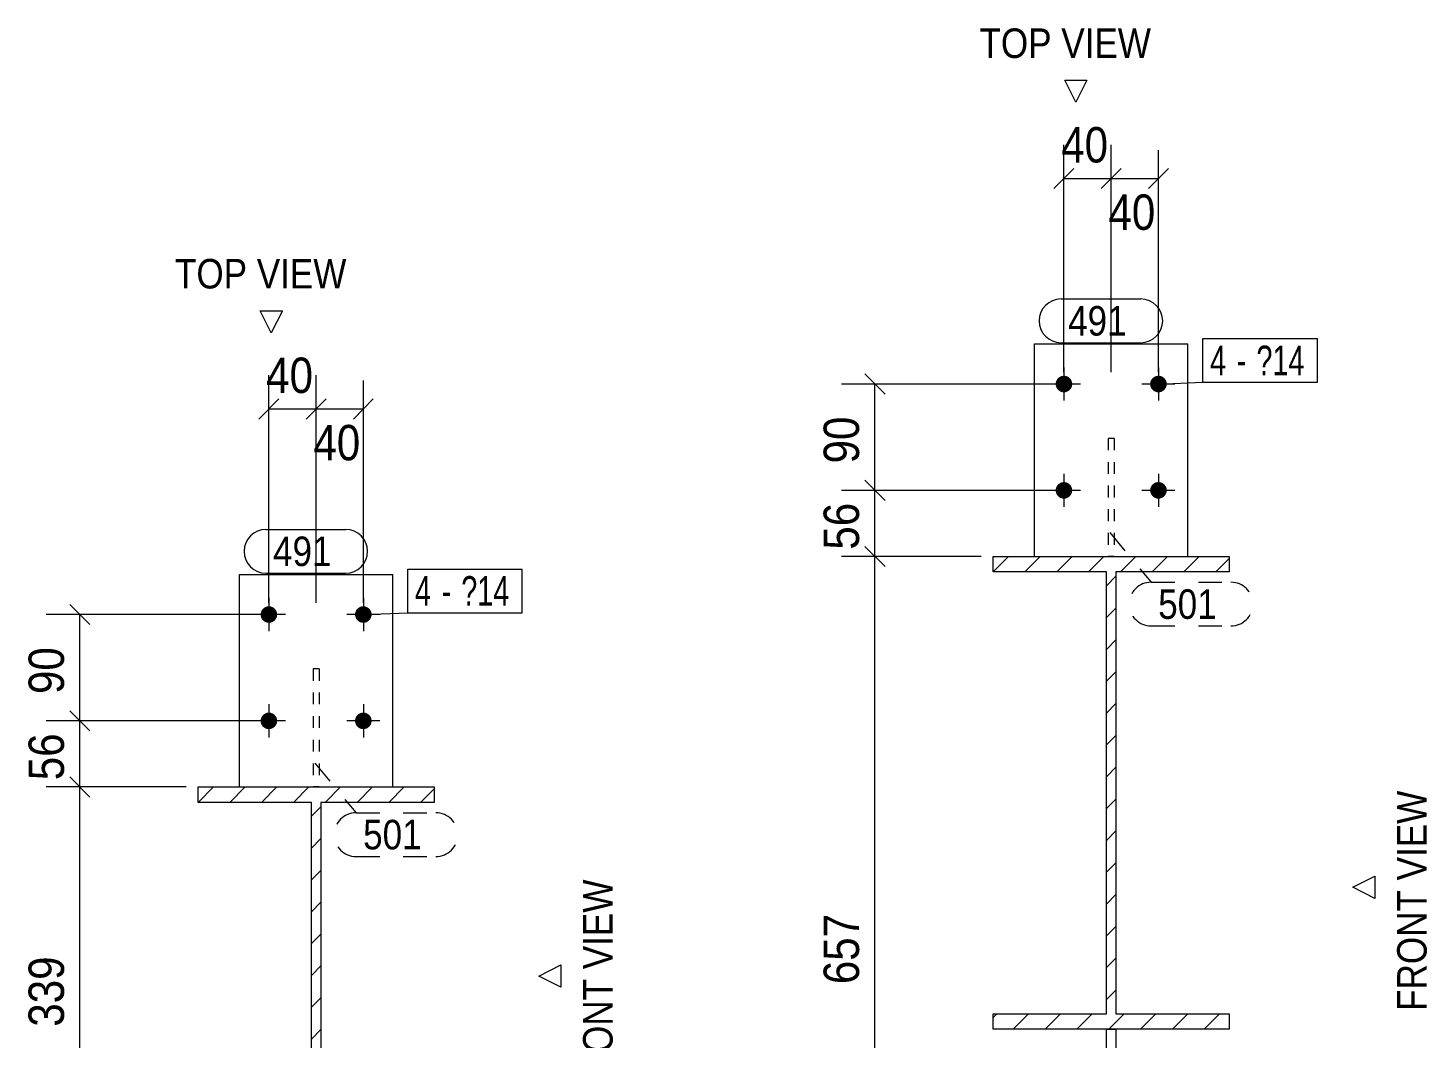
# Model space of a CAD drawing. Header units: millimetres. Extents: x 2 to 825, y 1 to 579.
# Drawn here: x 505.1 to 623.6, y 84.6 to 170.1 of the extents above; entities that cross this region are included whole.
import ezdxf

# ---------------------------------------------------------------- set-up
doc = ezdxf.new("R2010")
doc.units = ezdxf.units.MM
for name, pattern in [('XKITLINE00', [0]), ('XKITLINE01', [4, 1, -1, 1, -1]), ('XKITLINE02', [4, 2, -2])]:
    doc.linetypes.add(name, pattern=pattern)
for name, color, linetype, lineweight in [('Bolt', 3, 'Continuous', 0), ('BoltMark', 7, 'Continuous', 0), ('Dimensions', 7, 'Continuous', 0), ('OtherObjectType', 7, 'Continuous', 0), ('Part', 2, 'Continuous', 0), ('PartMark', 7, 'Continuous', 0)]:
    doc.layers.add(name, color=color, linetype=linetype, lineweight=lineweight)
doc.styles.add('ARIAL', font='ARIAL.TTF')
doc.styles.add('ARIAL_NARROW', font='ARIALN.TTF')

# ---------------------------------------------------------------- blocks, each defined once
blk = doc.blocks.new('*A1')
at = {"layer": 'Part', "color": 7, "linetype": 'XKITLINE00', "lineweight": 0}
for p, q in [((586.82, 124.1), (588.12, 125.4)), ((589.51, 124.1), (590.81, 125.4)), ((592.21, 124.1), (593.51, 125.4)), ((594.9, 124.1), (596.2, 125.4)), ((597.6, 124.1), (598.9, 125.4)), ((600.29, 124.1), (601.59, 125.4)), ((602.98, 124.1), (604.28, 125.4)), ((605.68, 124.1), (606.82, 125.24)), ((586.82, 124.1), (586.82, 124.1)), ((596.42, 122.93), (597.22, 123.73)), ((596.42, 120.23), (597.22, 121.03)), ((596.42, 117.54), (597.22, 118.34)), ((596.42, 114.84), (597.22, 115.64)), ((596.42, 112.15), (597.22, 112.95)), ((596.42, 109.45), (597.22, 110.25)), ((596.42, 106.76), (597.22, 107.56)), ((596.42, 104.07), (597.22, 104.87)), ((596.42, 101.37), (597.22, 102.17)), ((596.42, 98.68), (597.22, 99.48)), ((596.42, 95.98), (597.22, 96.78)), ((596.42, 93.29), (597.22, 94.09)), ((596.42, 90.6), (597.22, 91.4)), ((596.42, 87.9), (597.22, 88.7)), ((586.82, 86.38), (587.14, 86.7)), ((588.53, 85.4), (589.83, 86.7)), ((591.22, 85.4), (592.52, 86.7)), ((593.92, 85.4), (595.22, 86.7)), ((596.61, 85.4), (597.91, 86.7)), ((599.31, 85.4), (600.61, 86.7)), ((602, 85.4), (603.3, 86.7)), ((604.7, 85.4), (606, 86.7))]:
    blk.add_line(p, q, dxfattribs=at)
blk = doc.blocks.new('*A4')
at = {"layer": 'Part', "color": 7, "linetype": 'XKITLINE00', "lineweight": 0}
for p, q in [((519.5, 104.59), (520.8, 105.89)), ((522.19, 104.59), (523.49, 105.89)), ((524.88, 104.59), (526.18, 105.89)), ((527.58, 104.59), (528.88, 105.89)), ((530.27, 104.59), (531.57, 105.89)), ((532.97, 104.59), (534.27, 105.89)), ((535.66, 104.59), (536.96, 105.89)), ((538.35, 104.59), (539.5, 105.73)), ((519.5, 104.59), (519.5, 104.59)), ((529.1, 103.41), (529.9, 104.21)), ((529.1, 100.72), (529.9, 101.52)), ((529.1, 98.02), (529.9, 98.82)), ((529.1, 95.33), (529.9, 96.13)), ((529.1, 92.64), (529.9, 93.44)), ((529.1, 89.94), (529.9, 90.74)), ((529.1, 87.25), (529.9, 88.05)), ((529.1, 84.55), (529.9, 85.35)), ((529.1, 81.86), (529.9, 82.66)), ((529.1, 79.16), (529.9, 79.96)), ((529.1, 76.47), (529.9, 77.27)), ((529.1, 73.78), (529.9, 74.58)), ((529.1, 71.08), (529.9, 71.88)), ((529.1, 68.39), (529.9, 69.19)), ((519.5, 66.87), (519.81, 67.19)), ((521.21, 65.89), (522.51, 67.19)), ((523.9, 65.89), (525.2, 67.19)), ((526.6, 65.89), (527.9, 67.19)), ((529.29, 65.89), (530.59, 67.19)), ((531.98, 65.89), (533.28, 67.19)), ((534.68, 65.89), (535.98, 67.19)), ((537.37, 65.89), (538.67, 67.19))]:
    blk.add_line(p, q, dxfattribs=at)
blk = doc.blocks.new('*A116')
at = {"layer": 'Bolt'}
for points in [[(593.52, 139.97), (593.52, 139.93), (593.51, 139.9), (593.51, 139.86), (593.5, 139.83), (593.49, 139.8), (593.48, 139.77), (593.47, 139.73), (593.45, 139.7), (593.44, 139.67), (593.42, 139.64), (593.4, 139.61), (593.38, 139.58), (593.36, 139.56), (593.34, 139.53), (593.31, 139.51), (593.29, 139.48), (593.26, 139.46), (593.24, 139.44), (593.21, 139.42), (593.18, 139.4), (593.15, 139.38), (593.12, 139.37), (593.09, 139.35), (593.06, 139.34), (593.02, 139.33), (592.99, 139.32), (592.96, 139.31), (592.92, 139.31), (592.89, 139.3), (592.85, 139.3), (592.82, 139.3), (592.79, 139.3), (592.75, 139.3), (592.72, 139.31), (592.68, 139.31), (592.65, 139.32), (592.62, 139.33), (592.58, 139.34), (592.55, 139.35), (592.52, 139.37), (592.49, 139.38), (592.46, 139.4), (592.43, 139.42), (592.4, 139.44), (592.38, 139.46), (592.35, 139.48), (592.32, 139.51), (592.3, 139.53), (592.28, 139.56), (592.26, 139.58), (592.24, 139.61), (592.22, 139.64), (592.2, 139.67), (592.19, 139.7), (592.17, 139.73), (592.16, 139.77), (592.15, 139.8), (592.14, 139.83), (592.13, 139.86), (592.13, 139.9), (592.12, 139.93), (592.12, 139.97), (592.12, 140), (592.12, 140.04), (592.12, 140.07), (592.13, 140.1), (592.13, 140.14), (592.14, 140.17), (592.15, 140.2), (592.16, 140.24), (592.17, 140.27), (592.19, 140.3), (592.2, 140.33), (592.22, 140.36), (592.24, 140.39), (592.26, 140.42), (592.28, 140.45), (592.3, 140.47), (592.32, 140.5), (592.35, 140.52), (592.38, 140.54), (592.4, 140.56), (592.43, 140.58), (592.46, 140.6), (592.49, 140.62), (592.52, 140.63), (592.55, 140.65), (592.58, 140.66), (592.62, 140.67), (592.65, 140.68), (592.68, 140.69), (592.72, 140.69), (592.75, 140.7), (592.79, 140.7), (592.82, 140.7), (592.85, 140.7), (592.89, 140.7), (592.92, 140.69), (592.96, 140.69), (592.99, 140.68), (593.02, 140.67), (593.06, 140.66), (593.09, 140.65), (593.12, 140.63), (593.15, 140.62), (593.18, 140.6), (593.21, 140.58), (593.24, 140.56), (593.26, 140.54), (593.29, 140.52), (593.31, 140.5), (593.34, 140.47), (593.36, 140.45), (593.38, 140.42), (593.4, 140.39), (593.42, 140.36), (593.44, 140.33), (593.45, 140.3), (593.47, 140.27), (593.48, 140.24), (593.49, 140.2), (593.5, 140.17), (593.51, 140.14), (593.51, 140.1), (593.52, 140.07), (593.52, 140.04), (593.52, 140)], [(601.52, 139.97), (601.52, 139.93), (601.51, 139.9), (601.51, 139.86), (601.5, 139.83), (601.49, 139.8), (601.48, 139.77), (601.47, 139.73), (601.45, 139.7), (601.44, 139.67), (601.42, 139.64), (601.4, 139.61), (601.38, 139.58), (601.36, 139.56), (601.34, 139.53), (601.31, 139.51), (601.29, 139.48), (601.26, 139.46), (601.24, 139.44), (601.21, 139.42), (601.18, 139.4), (601.15, 139.38), (601.12, 139.37), (601.09, 139.35), (601.06, 139.34), (601.02, 139.33), (600.99, 139.32), (600.96, 139.31), (600.92, 139.31), (600.89, 139.3), (600.85, 139.3), (600.82, 139.3), (600.79, 139.3), (600.75, 139.3), (600.72, 139.31), (600.68, 139.31), (600.65, 139.32), (600.62, 139.33), (600.58, 139.34), (600.55, 139.35), (600.52, 139.37), (600.49, 139.38), (600.46, 139.4), (600.43, 139.42), (600.4, 139.44), (600.38, 139.46), (600.35, 139.48), (600.32, 139.51), (600.3, 139.53), (600.28, 139.56), (600.26, 139.58), (600.24, 139.61), (600.22, 139.64), (600.2, 139.67), (600.19, 139.7), (600.17, 139.73), (600.16, 139.77), (600.15, 139.8), (600.14, 139.83), (600.13, 139.86), (600.13, 139.9), (600.12, 139.93), (600.12, 139.97), (600.12, 140), (600.12, 140.04), (600.12, 140.07), (600.13, 140.1), (600.13, 140.14), (600.14, 140.17), (600.15, 140.2), (600.16, 140.24), (600.17, 140.27), (600.19, 140.3), (600.2, 140.33), (600.22, 140.36), (600.24, 140.39), (600.26, 140.42), (600.28, 140.45), (600.3, 140.47), (600.32, 140.5), (600.35, 140.52), (600.38, 140.54), (600.4, 140.56), (600.43, 140.58), (600.46, 140.6), (600.49, 140.62), (600.52, 140.63), (600.55, 140.65), (600.58, 140.66), (600.62, 140.67), (600.65, 140.68), (600.68, 140.69), (600.72, 140.69), (600.75, 140.7), (600.79, 140.7), (600.82, 140.7), (600.85, 140.7), (600.89, 140.7), (600.92, 140.69), (600.96, 140.69), (600.99, 140.68), (601.02, 140.67), (601.06, 140.66), (601.09, 140.65), (601.12, 140.63), (601.15, 140.62), (601.18, 140.6), (601.21, 140.58), (601.24, 140.56), (601.26, 140.54), (601.29, 140.52), (601.31, 140.5), (601.34, 140.47), (601.36, 140.45), (601.38, 140.42), (601.4, 140.39), (601.42, 140.36), (601.44, 140.33), (601.45, 140.3), (601.47, 140.27), (601.48, 140.24), (601.49, 140.2), (601.5, 140.17), (601.51, 140.14), (601.51, 140.1), (601.52, 140.07), (601.52, 140.04), (601.52, 140)], [(593.52, 130.97), (593.52, 130.93), (593.51, 130.9), (593.51, 130.86), (593.5, 130.83), (593.49, 130.8), (593.48, 130.77), (593.47, 130.73), (593.45, 130.7), (593.44, 130.67), (593.42, 130.64), (593.4, 130.61), (593.38, 130.58), (593.36, 130.56), (593.34, 130.53), (593.31, 130.51), (593.29, 130.48), (593.26, 130.46), (593.24, 130.44), (593.21, 130.42), (593.18, 130.4), (593.15, 130.38), (593.12, 130.37), (593.09, 130.35), (593.06, 130.34), (593.02, 130.33), (592.99, 130.32), (592.96, 130.31), (592.92, 130.31), (592.89, 130.3), (592.85, 130.3), (592.82, 130.3), (592.79, 130.3), (592.75, 130.3), (592.72, 130.31), (592.68, 130.31), (592.65, 130.32), (592.62, 130.33), (592.58, 130.34), (592.55, 130.35), (592.52, 130.37), (592.49, 130.38), (592.46, 130.4), (592.43, 130.42), (592.4, 130.44), (592.38, 130.46), (592.35, 130.48), (592.32, 130.51), (592.3, 130.53), (592.28, 130.56), (592.26, 130.58), (592.24, 130.61), (592.22, 130.64), (592.2, 130.67), (592.19, 130.7), (592.17, 130.73), (592.16, 130.77), (592.15, 130.8), (592.14, 130.83), (592.13, 130.86), (592.13, 130.9), (592.12, 130.93), (592.12, 130.97), (592.12, 131), (592.12, 131.04), (592.12, 131.07), (592.13, 131.1), (592.13, 131.14), (592.14, 131.17), (592.15, 131.2), (592.16, 131.24), (592.17, 131.27), (592.19, 131.3), (592.2, 131.33), (592.22, 131.36), (592.24, 131.39), (592.26, 131.42), (592.28, 131.45), (592.3, 131.47), (592.32, 131.5), (592.35, 131.52), (592.38, 131.54), (592.4, 131.56), (592.43, 131.58), (592.46, 131.6), (592.49, 131.62), (592.52, 131.63), (592.55, 131.65), (592.58, 131.66), (592.62, 131.67), (592.65, 131.68), (592.68, 131.69), (592.72, 131.69), (592.75, 131.7), (592.79, 131.7), (592.82, 131.7), (592.85, 131.7), (592.89, 131.7), (592.92, 131.69), (592.96, 131.69), (592.99, 131.68), (593.02, 131.67), (593.06, 131.66), (593.09, 131.65), (593.12, 131.63), (593.15, 131.62), (593.18, 131.6), (593.21, 131.58), (593.24, 131.56), (593.26, 131.54), (593.29, 131.52), (593.31, 131.5), (593.34, 131.47), (593.36, 131.45), (593.38, 131.42), (593.4, 131.39), (593.42, 131.36), (593.44, 131.33), (593.45, 131.3), (593.47, 131.27), (593.48, 131.24), (593.49, 131.2), (593.5, 131.17), (593.51, 131.14), (593.51, 131.1), (593.52, 131.07), (593.52, 131.04), (593.52, 131)], [(601.52, 130.97), (601.52, 130.93), (601.51, 130.9), (601.51, 130.86), (601.5, 130.83), (601.49, 130.8), (601.48, 130.77), (601.47, 130.73), (601.45, 130.7), (601.44, 130.67), (601.42, 130.64), (601.4, 130.61), (601.38, 130.58), (601.36, 130.56), (601.34, 130.53), (601.31, 130.51), (601.29, 130.48), (601.26, 130.46), (601.24, 130.44), (601.21, 130.42), (601.18, 130.4), (601.15, 130.38), (601.12, 130.37), (601.09, 130.35), (601.06, 130.34), (601.02, 130.33), (600.99, 130.32), (600.96, 130.31), (600.92, 130.31), (600.89, 130.3), (600.85, 130.3), (600.82, 130.3), (600.79, 130.3), (600.75, 130.3), (600.72, 130.31), (600.68, 130.31), (600.65, 130.32), (600.62, 130.33), (600.58, 130.34), (600.55, 130.35), (600.52, 130.37), (600.49, 130.38), (600.46, 130.4), (600.43, 130.42), (600.4, 130.44), (600.38, 130.46), (600.35, 130.48), (600.32, 130.51), (600.3, 130.53), (600.28, 130.56), (600.26, 130.58), (600.24, 130.61), (600.22, 130.64), (600.2, 130.67), (600.19, 130.7), (600.17, 130.73), (600.16, 130.77), (600.15, 130.8), (600.14, 130.83), (600.13, 130.86), (600.13, 130.9), (600.12, 130.93), (600.12, 130.97), (600.12, 131), (600.12, 131.04), (600.12, 131.07), (600.13, 131.1), (600.13, 131.14), (600.14, 131.17), (600.15, 131.2), (600.16, 131.24), (600.17, 131.27), (600.19, 131.3), (600.2, 131.33), (600.22, 131.36), (600.24, 131.39), (600.26, 131.42), (600.28, 131.45), (600.3, 131.47), (600.32, 131.5), (600.35, 131.52), (600.38, 131.54), (600.4, 131.56), (600.43, 131.58), (600.46, 131.6), (600.49, 131.62), (600.52, 131.63), (600.55, 131.65), (600.58, 131.66), (600.62, 131.67), (600.65, 131.68), (600.68, 131.69), (600.72, 131.69), (600.75, 131.7), (600.79, 131.7), (600.82, 131.7), (600.85, 131.7), (600.89, 131.7), (600.92, 131.69), (600.96, 131.69), (600.99, 131.68), (601.02, 131.67), (601.06, 131.66), (601.09, 131.65), (601.12, 131.63), (601.15, 131.62), (601.18, 131.6), (601.21, 131.58), (601.24, 131.56), (601.26, 131.54), (601.29, 131.52), (601.31, 131.5), (601.34, 131.47), (601.36, 131.45), (601.38, 131.42), (601.4, 131.39), (601.42, 131.36), (601.44, 131.33), (601.45, 131.3), (601.47, 131.27), (601.48, 131.24), (601.49, 131.2), (601.5, 131.17), (601.51, 131.14), (601.51, 131.1), (601.52, 131.07), (601.52, 131.04), (601.52, 131)]]:
    blk.add_hatch(color=3, dxfattribs=at).paths.add_polyline_path(points, flags=17)
at = {"layer": 'Bolt', "color": 3, "linetype": 'XKITLINE00', "lineweight": 0}
for p, q in [((592.82, 141.4), (592.82, 138.6)), ((600.82, 141.4), (600.82, 138.6)), ((594.22, 140), (591.42, 140)), ((602.22, 140), (599.42, 140)), ((592.82, 132.4), (592.82, 129.6)), ((600.82, 132.4), (600.82, 129.6)), ((594.22, 131), (591.42, 131)), ((602.22, 131), (599.42, 131))]:
    blk.add_line(p, q, dxfattribs=at)
blk = doc.blocks.new('*A117')
at = {"layer": 'Part', "color": 2, "linetype": 'XKITLINE00', "lineweight": 0}
for p, q in [((586.82, 124.1), (586.82, 125.4)), ((586.82, 125.4), (606.82, 125.4)), ((606.82, 125.4), (606.82, 124.1)), ((596.42, 124.1), (586.82, 124.1)), ((596.42, 86.7), (596.42, 124.1)), ((606.82, 124.1), (597.22, 124.1)), ((597.22, 124.1), (597.22, 86.7)), ((586.82, 85.4), (586.82, 86.7)), ((586.82, 86.7), (596.42, 86.7)), ((597.22, 86.7), (606.82, 86.7)), ((606.82, 86.7), (606.82, 85.4)), ((606.82, 85.4), (586.82, 85.4))]:
    blk.add_line(p, q, dxfattribs=at)
blk = doc.blocks.new('*A120')
at = {"layer": 'Part', "color": 7, "linetype": 'XKITLINE01', "lineweight": 0}
for p, q in [((597.07, 135.4), (596.57, 135.4)), ((596.57, 135.4), (596.57, 125.4)), ((597.07, 135.4), (597.07, 125.4)), ((597.07, 125.4), (596.57, 125.4))]:
    blk.add_line(p, q, dxfattribs=at)
blk = doc.blocks.new('*A121')
at = {"layer": 'Part', "color": 2, "linetype": 'XKITLINE00', "lineweight": 0}
for p, q in [((590.32, 125.4), (590.32, 143.4)), ((590.32, 143.4), (603.32, 143.4)), ((603.32, 125.4), (603.32, 143.4))]:
    blk.add_line(p, q, dxfattribs=at)
at = {"layer": 'Part', "color": 7, "linetype": 'XKITLINE01', "lineweight": 0}
blk.add_line((590.32, 125.4), (603.32, 125.4), dxfattribs=at)
blk = doc.blocks.new('*A122')
at = {"layer": 'Part', "color": 2, "linetype": 'XKITLINE00', "lineweight": 0}
for p, q in [((596.42, 55.95), (596.42, 85.4)), ((596.42, 85.4), (597.22, 85.4)), ((597.22, 85.4), (597.22, 85.4)), ((597.22, 85.4), (597.22, 55.95)), ((586.82, 52.68), (586.82, 55.95)), ((586.82, 55.95), (596.42, 55.95)), ((597.22, 55.95), (606.82, 55.95)), ((606.82, 55.95), (606.82, 52.68)), ((606.82, 54.62), (586.82, 54.62))]:
    blk.add_line(p, q, dxfattribs=at)
at = {"layer": 'Part', "color": 7, "linetype": 'XKITLINE01', "lineweight": 0}
for p, q in [((596.42, 55.95), (596.42, 54)), ((597.22, 55.95), (597.22, 54.62)), ((597.22, 54.62), (597.22, 54))]:
    blk.add_line(p, q, dxfattribs=at)
blk = doc.blocks.new('*A139')
at = {"layer": 'Bolt'}
for points in [[(526.2, 120.45), (526.19, 120.42), (526.19, 120.38), (526.18, 120.35), (526.18, 120.32), (526.17, 120.28), (526.16, 120.25), (526.14, 120.22), (526.13, 120.19), (526.11, 120.16), (526.1, 120.13), (526.08, 120.1), (526.06, 120.07), (526.04, 120.04), (526.01, 120.02), (525.99, 119.99), (525.97, 119.97), (525.94, 119.95), (525.91, 119.93), (525.88, 119.91), (525.86, 119.89), (525.83, 119.87), (525.8, 119.85), (525.76, 119.84), (525.73, 119.83), (525.7, 119.82), (525.67, 119.81), (525.63, 119.8), (525.6, 119.8), (525.56, 119.79), (525.53, 119.79), (525.5, 119.79), (525.46, 119.79), (525.43, 119.79), (525.39, 119.8), (525.36, 119.8), (525.33, 119.81), (525.29, 119.82), (525.26, 119.83), (525.23, 119.84), (525.2, 119.85), (525.17, 119.87), (525.14, 119.89), (525.11, 119.91), (525.08, 119.93), (525.05, 119.95), (525.03, 119.97), (525, 119.99), (524.98, 120.02), (524.95, 120.04), (524.93, 120.07), (524.91, 120.1), (524.9, 120.13), (524.88, 120.16), (524.86, 120.19), (524.85, 120.22), (524.84, 120.25), (524.83, 120.28), (524.82, 120.32), (524.81, 120.35), (524.8, 120.38), (524.8, 120.42), (524.8, 120.45), (524.8, 120.49), (524.8, 120.52), (524.8, 120.56), (524.8, 120.59), (524.81, 120.62), (524.82, 120.66), (524.83, 120.69), (524.84, 120.72), (524.85, 120.76), (524.86, 120.79), (524.88, 120.82), (524.9, 120.85), (524.91, 120.88), (524.93, 120.9), (524.95, 120.93), (524.98, 120.96), (525, 120.98), (525.03, 121.01), (525.05, 121.03), (525.08, 121.05), (525.11, 121.07), (525.14, 121.09), (525.17, 121.1), (525.2, 121.12), (525.23, 121.13), (525.26, 121.15), (525.29, 121.16), (525.33, 121.17), (525.36, 121.17), (525.39, 121.18), (525.43, 121.18), (525.46, 121.19), (525.5, 121.19), (525.53, 121.19), (525.56, 121.18), (525.6, 121.18), (525.63, 121.17), (525.67, 121.17), (525.7, 121.16), (525.73, 121.15), (525.76, 121.13), (525.8, 121.12), (525.83, 121.1), (525.86, 121.09), (525.88, 121.07), (525.91, 121.05), (525.94, 121.03), (525.97, 121.01), (525.99, 120.98), (526.01, 120.96), (526.04, 120.93), (526.06, 120.9), (526.08, 120.88), (526.1, 120.85), (526.11, 120.82), (526.13, 120.79), (526.14, 120.76), (526.16, 120.72), (526.17, 120.69), (526.18, 120.66), (526.18, 120.62), (526.19, 120.59), (526.19, 120.56), (526.2, 120.52), (526.2, 120.49)], [(534.2, 120.45), (534.19, 120.42), (534.19, 120.38), (534.18, 120.35), (534.18, 120.32), (534.17, 120.28), (534.16, 120.25), (534.14, 120.22), (534.13, 120.19), (534.11, 120.16), (534.1, 120.13), (534.08, 120.1), (534.06, 120.07), (534.04, 120.04), (534.01, 120.02), (533.99, 119.99), (533.97, 119.97), (533.94, 119.95), (533.91, 119.93), (533.88, 119.91), (533.86, 119.89), (533.83, 119.87), (533.8, 119.85), (533.76, 119.84), (533.73, 119.83), (533.7, 119.82), (533.67, 119.81), (533.63, 119.8), (533.6, 119.8), (533.56, 119.79), (533.53, 119.79), (533.5, 119.79), (533.46, 119.79), (533.43, 119.79), (533.39, 119.8), (533.36, 119.8), (533.33, 119.81), (533.29, 119.82), (533.26, 119.83), (533.23, 119.84), (533.2, 119.85), (533.17, 119.87), (533.14, 119.89), (533.11, 119.91), (533.08, 119.93), (533.05, 119.95), (533.03, 119.97), (533, 119.99), (532.98, 120.02), (532.95, 120.04), (532.93, 120.07), (532.91, 120.1), (532.9, 120.13), (532.88, 120.16), (532.86, 120.19), (532.85, 120.22), (532.84, 120.25), (532.83, 120.28), (532.82, 120.32), (532.81, 120.35), (532.8, 120.38), (532.8, 120.42), (532.8, 120.45), (532.8, 120.49), (532.8, 120.52), (532.8, 120.56), (532.8, 120.59), (532.81, 120.62), (532.82, 120.66), (532.83, 120.69), (532.84, 120.72), (532.85, 120.76), (532.86, 120.79), (532.88, 120.82), (532.9, 120.85), (532.91, 120.88), (532.93, 120.9), (532.95, 120.93), (532.98, 120.96), (533, 120.98), (533.03, 121.01), (533.05, 121.03), (533.08, 121.05), (533.11, 121.07), (533.14, 121.09), (533.17, 121.1), (533.2, 121.12), (533.23, 121.13), (533.26, 121.15), (533.29, 121.16), (533.33, 121.17), (533.36, 121.17), (533.39, 121.18), (533.43, 121.18), (533.46, 121.19), (533.5, 121.19), (533.53, 121.19), (533.56, 121.18), (533.6, 121.18), (533.63, 121.17), (533.67, 121.17), (533.7, 121.16), (533.73, 121.15), (533.76, 121.13), (533.8, 121.12), (533.83, 121.1), (533.86, 121.09), (533.88, 121.07), (533.91, 121.05), (533.94, 121.03), (533.97, 121.01), (533.99, 120.98), (534.01, 120.96), (534.04, 120.93), (534.06, 120.9), (534.08, 120.88), (534.1, 120.85), (534.11, 120.82), (534.13, 120.79), (534.14, 120.76), (534.16, 120.72), (534.17, 120.69), (534.18, 120.66), (534.18, 120.62), (534.19, 120.59), (534.19, 120.56), (534.2, 120.52), (534.2, 120.49)], [(526.2, 111.45), (526.19, 111.42), (526.19, 111.38), (526.18, 111.35), (526.18, 111.32), (526.17, 111.28), (526.16, 111.25), (526.14, 111.22), (526.13, 111.19), (526.11, 111.16), (526.1, 111.13), (526.08, 111.1), (526.06, 111.07), (526.04, 111.04), (526.01, 111.02), (525.99, 110.99), (525.97, 110.97), (525.94, 110.95), (525.91, 110.93), (525.88, 110.91), (525.86, 110.89), (525.83, 110.87), (525.8, 110.85), (525.76, 110.84), (525.73, 110.83), (525.7, 110.82), (525.67, 110.81), (525.63, 110.8), (525.6, 110.8), (525.56, 110.79), (525.53, 110.79), (525.5, 110.79), (525.46, 110.79), (525.43, 110.79), (525.39, 110.8), (525.36, 110.8), (525.33, 110.81), (525.29, 110.82), (525.26, 110.83), (525.23, 110.84), (525.2, 110.85), (525.17, 110.87), (525.14, 110.89), (525.11, 110.91), (525.08, 110.93), (525.05, 110.95), (525.03, 110.97), (525, 110.99), (524.98, 111.02), (524.95, 111.04), (524.93, 111.07), (524.91, 111.1), (524.9, 111.13), (524.88, 111.16), (524.86, 111.19), (524.85, 111.22), (524.84, 111.25), (524.83, 111.28), (524.82, 111.32), (524.81, 111.35), (524.8, 111.38), (524.8, 111.42), (524.8, 111.45), (524.8, 111.49), (524.8, 111.52), (524.8, 111.56), (524.8, 111.59), (524.81, 111.62), (524.82, 111.66), (524.83, 111.69), (524.84, 111.72), (524.85, 111.76), (524.86, 111.79), (524.88, 111.82), (524.9, 111.85), (524.91, 111.88), (524.93, 111.9), (524.95, 111.93), (524.98, 111.96), (525, 111.98), (525.03, 112.01), (525.05, 112.03), (525.08, 112.05), (525.11, 112.07), (525.14, 112.09), (525.17, 112.1), (525.2, 112.12), (525.23, 112.13), (525.26, 112.15), (525.29, 112.16), (525.33, 112.17), (525.36, 112.17), (525.39, 112.18), (525.43, 112.18), (525.46, 112.19), (525.5, 112.19), (525.53, 112.19), (525.56, 112.18), (525.6, 112.18), (525.63, 112.17), (525.67, 112.17), (525.7, 112.16), (525.73, 112.15), (525.76, 112.13), (525.8, 112.12), (525.83, 112.1), (525.86, 112.09), (525.88, 112.07), (525.91, 112.05), (525.94, 112.03), (525.97, 112.01), (525.99, 111.98), (526.01, 111.96), (526.04, 111.93), (526.06, 111.9), (526.08, 111.88), (526.1, 111.85), (526.11, 111.82), (526.13, 111.79), (526.14, 111.76), (526.16, 111.72), (526.17, 111.69), (526.18, 111.66), (526.18, 111.62), (526.19, 111.59), (526.19, 111.56), (526.2, 111.52), (526.2, 111.49)], [(534.2, 111.45), (534.19, 111.42), (534.19, 111.38), (534.18, 111.35), (534.18, 111.32), (534.17, 111.28), (534.16, 111.25), (534.14, 111.22), (534.13, 111.19), (534.11, 111.16), (534.1, 111.13), (534.08, 111.1), (534.06, 111.07), (534.04, 111.04), (534.01, 111.02), (533.99, 110.99), (533.97, 110.97), (533.94, 110.95), (533.91, 110.93), (533.88, 110.91), (533.86, 110.89), (533.83, 110.87), (533.8, 110.85), (533.76, 110.84), (533.73, 110.83), (533.7, 110.82), (533.67, 110.81), (533.63, 110.8), (533.6, 110.8), (533.56, 110.79), (533.53, 110.79), (533.5, 110.79), (533.46, 110.79), (533.43, 110.79), (533.39, 110.8), (533.36, 110.8), (533.33, 110.81), (533.29, 110.82), (533.26, 110.83), (533.23, 110.84), (533.2, 110.85), (533.17, 110.87), (533.14, 110.89), (533.11, 110.91), (533.08, 110.93), (533.05, 110.95), (533.03, 110.97), (533, 110.99), (532.98, 111.02), (532.95, 111.04), (532.93, 111.07), (532.91, 111.1), (532.9, 111.13), (532.88, 111.16), (532.86, 111.19), (532.85, 111.22), (532.84, 111.25), (532.83, 111.28), (532.82, 111.32), (532.81, 111.35), (532.8, 111.38), (532.8, 111.42), (532.8, 111.45), (532.8, 111.49), (532.8, 111.52), (532.8, 111.56), (532.8, 111.59), (532.81, 111.62), (532.82, 111.66), (532.83, 111.69), (532.84, 111.72), (532.85, 111.76), (532.86, 111.79), (532.88, 111.82), (532.9, 111.85), (532.91, 111.88), (532.93, 111.9), (532.95, 111.93), (532.98, 111.96), (533, 111.98), (533.03, 112.01), (533.05, 112.03), (533.08, 112.05), (533.11, 112.07), (533.14, 112.09), (533.17, 112.1), (533.2, 112.12), (533.23, 112.13), (533.26, 112.15), (533.29, 112.16), (533.33, 112.17), (533.36, 112.17), (533.39, 112.18), (533.43, 112.18), (533.46, 112.19), (533.5, 112.19), (533.53, 112.19), (533.56, 112.18), (533.6, 112.18), (533.63, 112.17), (533.67, 112.17), (533.7, 112.16), (533.73, 112.15), (533.76, 112.13), (533.8, 112.12), (533.83, 112.1), (533.86, 112.09), (533.88, 112.07), (533.91, 112.05), (533.94, 112.03), (533.97, 112.01), (533.99, 111.98), (534.01, 111.96), (534.04, 111.93), (534.06, 111.9), (534.08, 111.88), (534.1, 111.85), (534.11, 111.82), (534.13, 111.79), (534.14, 111.76), (534.16, 111.72), (534.17, 111.69), (534.18, 111.66), (534.18, 111.62), (534.19, 111.59), (534.19, 111.56), (534.2, 111.52), (534.2, 111.49)]]:
    blk.add_hatch(color=3, dxfattribs=at).paths.add_polyline_path(points, flags=17)
at = {"layer": 'Bolt', "color": 3, "linetype": 'XKITLINE00', "lineweight": 0}
for p, q in [((525.5, 121.89), (525.5, 119.09)), ((533.5, 121.89), (533.5, 119.09)), ((526.9, 120.49), (524.1, 120.49)), ((534.9, 120.49), (532.1, 120.49)), ((525.5, 112.89), (525.5, 110.09)), ((533.5, 112.89), (533.5, 110.09)), ((526.9, 111.49), (524.1, 111.49)), ((534.9, 111.49), (532.1, 111.49))]:
    blk.add_line(p, q, dxfattribs=at)
blk = doc.blocks.new('*A140')
at = {"layer": 'Part', "color": 2, "linetype": 'XKITLINE00', "lineweight": 0}
for p, q in [((519.5, 104.59), (519.5, 105.89)), ((519.5, 105.89), (539.5, 105.89)), ((539.5, 105.89), (539.5, 104.59)), ((529.1, 104.59), (519.5, 104.59)), ((529.1, 67.19), (529.1, 104.59)), ((539.5, 104.59), (529.9, 104.59)), ((529.9, 104.59), (529.9, 67.19)), ((519.5, 65.89), (519.5, 67.19)), ((519.5, 67.19), (529.1, 67.19)), ((529.9, 67.19), (539.5, 67.19)), ((539.5, 67.19), (539.5, 65.89)), ((539.5, 65.89), (519.5, 65.89))]:
    blk.add_line(p, q, dxfattribs=at)
blk = doc.blocks.new('*A143')
at = {"layer": 'Part', "color": 7, "linetype": 'XKITLINE01', "lineweight": 0}
for p, q in [((529.75, 115.89), (529.25, 115.89)), ((529.25, 115.89), (529.25, 105.89)), ((529.75, 115.89), (529.75, 105.89)), ((529.75, 105.89), (529.25, 105.89))]:
    blk.add_line(p, q, dxfattribs=at)
blk = doc.blocks.new('*A144')
at = {"layer": 'Part', "color": 2, "linetype": 'XKITLINE00', "lineweight": 0}
for p, q in [((523, 105.89), (523, 123.89)), ((523, 123.89), (536, 123.89)), ((536, 105.89), (536, 123.89))]:
    blk.add_line(p, q, dxfattribs=at)
at = {"layer": 'Part', "color": 7, "linetype": 'XKITLINE01', "lineweight": 0}
blk.add_line((523, 105.89), (536, 105.89), dxfattribs=at)
blk = doc.blocks.new('*A276')
at = {"layer": 'Dimensions', "color": 7, "linetype": 'XKITLINE00', "lineweight": 0}
for p, q in [((575.97, 126.25), (577.67, 124.55)), ((585.82, 125.4), (573.97, 125.4)), ((576.82, 59.68), (576.82, 125.4)), ((575.97, 60.53), (577.67, 58.83)), ((601.02, 59.68), (573.97, 59.68))]:
    blk.add_line(p, q, dxfattribs=at)
at = {"layer": 'Dimensions', "color": 3}
for p in [(576.82, 125.4), (576.82, 59.68)]:
    blk.add_point(p, dxfattribs=at)
at = {"layer": 'Dimensions', "color": 3, "style": 'ARIAL', "width": 0.85}
blk.add_text('657', height=3, rotation=90.0002, dxfattribs=at).set_placement((575.47, 89.2))
blk = doc.blocks.new('*A277')
at = {"layer": 'Dimensions', "color": 7, "linetype": 'XKITLINE00', "lineweight": 0}
for p, q in [((575.97, 131.85), (577.67, 130.15)), ((591.82, 131), (573.97, 131)), ((576.82, 125.4), (576.82, 131)), ((575.97, 126.25), (577.67, 124.55)), ((585.82, 125.4), (573.97, 125.4))]:
    blk.add_line(p, q, dxfattribs=at)
at = {"layer": 'Dimensions', "color": 3}
for p in [(576.82, 131), (576.82, 125.4)]:
    blk.add_point(p, dxfattribs=at)
at = {"layer": 'Dimensions', "color": 3, "style": 'ARIAL', "width": 0.85}
blk.add_text('56', height=3, rotation=90.0002, dxfattribs=at).set_placement((575.47, 125.98))
blk = doc.blocks.new('*A278')
at = {"layer": 'Dimensions', "color": 7, "linetype": 'XKITLINE00', "lineweight": 0}
for p, q in [((591.82, 140), (573.97, 140)), ((575.97, 140.85), (577.67, 139.15)), ((576.82, 131), (576.82, 140)), ((575.97, 131.85), (577.67, 130.15)), ((591.82, 131), (573.97, 131))]:
    blk.add_line(p, q, dxfattribs=at)
at = {"layer": 'Dimensions', "color": 3}
for p in [(576.82, 140), (576.82, 131)]:
    blk.add_point(p, dxfattribs=at)
at = {"layer": 'Dimensions', "color": 3, "style": 'ARIAL', "width": 0.85}
blk.add_text('90', height=3, rotation=90.0002, dxfattribs=at).set_placement((575.47, 133.28))
blk = doc.blocks.new('*A281')
at = {"layer": 'Dimensions', "color": 7, "linetype": 'XKITLINE00', "lineweight": 0}
for p, q in [((592.82, 141), (592.82, 160.25)), ((596.82, 141), (596.82, 160.25)), ((593.67, 158.25), (591.97, 156.55)), ((597.67, 158.25), (595.97, 156.55)), ((592.82, 157.4), (596.82, 157.4))]:
    blk.add_line(p, q, dxfattribs=at)
at = {"layer": 'Dimensions', "color": 3}
for p in [(592.82, 157.4), (596.82, 157.4)]:
    blk.add_point(p, dxfattribs=at)
at = {"layer": 'Dimensions', "color": 3, "style": 'ARIAL', "width": 0.85}
blk.add_text('40', height=3, dxfattribs=at).set_placement((592.59, 158.75))
blk = doc.blocks.new('*A282')
at = {"layer": 'Dimensions', "color": 7, "linetype": 'XKITLINE00', "lineweight": 0}
for p, q in [((596.82, 141), (596.82, 159.8)), ((600.82, 141), (600.82, 159.8)), ((597.67, 158.25), (595.97, 156.55)), ((601.67, 158.25), (599.97, 156.55)), ((596.82, 157.4), (600.82, 157.4))]:
    blk.add_line(p, q, dxfattribs=at)
at = {"layer": 'Dimensions', "color": 3}
for p in [(596.82, 157.4), (600.82, 157.4)]:
    blk.add_point(p, dxfattribs=at)
at = {"layer": 'Dimensions', "color": 3, "style": 'ARIAL', "width": 0.85}
blk.add_text('40', height=3, dxfattribs=at).set_placement((596.59, 153.05))
blk = doc.blocks.new('*A284')
at = {"layer": 'BoltMark', "color": 7, "linetype": 'XKITLINE00', "lineweight": 0}
for p, q in [((604.59, 143.85), (614.28, 143.85)), ((604.59, 140.15), (604.59, 143.85)), ((614.28, 140.15), (614.28, 143.85)), ((600.82, 140), (604.59, 140.15)), ((604.59, 140.15), (614.28, 140.15))]:
    blk.add_line(p, q, dxfattribs=at)
at = {"layer": 'BoltMark', "color": 3, "style": 'ARIAL_NARROW', "width": 0.85}
for s, p in [('4', (605.19, 140.75)), ('?14', (609.12, 140.75)), ('-', (607.46, 140.75))]:
    blk.add_text(s, height=2.5, dxfattribs=at).set_placement(p)
blk = doc.blocks.new('*A287')
at = {"layer": 'PartMark', "color": 7, "linetype": 'XKITLINE02', "lineweight": 0}
for p, q in [((596.7, 127.43), (600.2, 123.22)), ((600.2, 123.22), (606.96, 123.22)), ((600.2, 119.52), (606.96, 119.52))]:
    blk.add_line(p, q, dxfattribs=at)
for centre, start, end in [((600.2, 121.37), 90, 270), ((606.96, 121.37), 270, 90)]:
    blk.add_arc(centre, 1.85, start, end, dxfattribs=at)
at = {"layer": 'PartMark', "color": 3, "style": 'ARIAL', "width": 0.85}
blk.add_text('501', height=2.5, dxfattribs=at).set_placement((600.8, 120.12))
blk = doc.blocks.new('*A288')
at = {"layer": 'PartMark', "color": 7, "linetype": 'XKITLINE00', "lineweight": 0}
for p, q in [((592.57, 147.2), (599.33, 147.2)), ((592.57, 143.5), (599.33, 143.5))]:
    blk.add_line(p, q, dxfattribs=at)
for centre, start, end in [((592.57, 145.35), 90, 270), ((599.33, 145.35), 270, 90)]:
    blk.add_arc(centre, 1.85, start, end, dxfattribs=at)
at = {"layer": 'PartMark', "color": 3, "style": 'ARIAL', "width": 0.85}
blk.add_text('491', height=2.5, dxfattribs=at).set_placement((593.17, 144.1))
blk = doc.blocks.new('*A290')
at = {"layer": 'OtherObjectType', "color": 7, "linetype": 'XKITLINE00', "lineweight": 0}
for p, q in [((593.82, 163.85), (592.89, 165.73)), ((592.89, 165.73), (594.76, 165.73)), ((594.76, 165.73), (593.82, 163.85)), ((593.82, 163.85), (593.82, 163.85)), ((617.28, 97.4), (619.15, 98.34)), ((619.15, 98.34), (619.15, 96.46)), ((619.15, 96.46), (617.28, 97.4)), ((617.28, 97.4), (617.28, 97.4)), ((594.74, 26.2), (602.16, 26.2))]:
    blk.add_line(p, q, dxfattribs=at)
at = {"layer": 'OtherObjectType', "color": 7, "style": 'ARIAL', "width": 0.85}
for s, p in [('TOP VIEW', (585.67, 167.6)), ('H', (594.74, 26.95)), ('H', (599.75, 26.95)), ('-', (597.89, 26.95))]:
    blk.add_text(s, height=2.5, dxfattribs=at).set_placement(p)
blk.add_text('FRONT VIEW', height=2.5, rotation=90, dxfattribs=at).set_placement((623.53, 86.94))
blk = doc.blocks.new('*A323')
at = {"layer": 'Dimensions', "color": 7, "linetype": 'XKITLINE00', "lineweight": 0}
for p, q in [((508.65, 106.74), (510.34, 105.04)), ((518.5, 105.89), (506.65, 105.89)), ((509.5, 71.99), (509.5, 105.89)), ((508.65, 72.84), (510.34, 71.14)), ((533.7, 71.99), (506.65, 71.99))]:
    blk.add_line(p, q, dxfattribs=at)
at = {"layer": 'Dimensions', "color": 3}
for p in [(509.5, 105.89), (509.5, 71.99)]:
    blk.add_point(p, dxfattribs=at)
at = {"layer": 'Dimensions', "color": 3, "style": 'ARIAL', "width": 0.85}
blk.add_text('339', height=3, rotation=90.0002, dxfattribs=at).set_placement((508.15, 85.6))
blk = doc.blocks.new('*A324')
at = {"layer": 'Dimensions', "color": 7, "linetype": 'XKITLINE00', "lineweight": 0}
for p, q in [((524.5, 111.49), (506.65, 111.49)), ((508.65, 112.34), (510.34, 110.64)), ((509.5, 105.89), (509.5, 111.49)), ((508.65, 106.74), (510.34, 105.04)), ((518.5, 105.89), (506.65, 105.89))]:
    blk.add_line(p, q, dxfattribs=at)
at = {"layer": 'Dimensions', "color": 3}
for p in [(509.5, 111.49), (509.5, 105.89)]:
    blk.add_point(p, dxfattribs=at)
at = {"layer": 'Dimensions', "color": 3, "style": 'ARIAL', "width": 0.85}
blk.add_text('56', height=3, rotation=90.0002, dxfattribs=at).set_placement((508.15, 106.46))
blk = doc.blocks.new('*A325')
at = {"layer": 'Dimensions', "color": 7, "linetype": 'XKITLINE00', "lineweight": 0}
for p, q in [((508.65, 121.34), (510.34, 119.64)), ((524.5, 120.49), (506.65, 120.49)), ((509.5, 111.49), (509.5, 120.49)), ((524.5, 111.49), (506.65, 111.49)), ((508.65, 112.34), (510.34, 110.64))]:
    blk.add_line(p, q, dxfattribs=at)
at = {"layer": 'Dimensions', "color": 3}
for p in [(509.5, 120.49), (509.5, 111.49)]:
    blk.add_point(p, dxfattribs=at)
at = {"layer": 'Dimensions', "color": 3, "style": 'ARIAL', "width": 0.85}
blk.add_text('90', height=3, rotation=90.0002, dxfattribs=at).set_placement((508.15, 113.76))
blk = doc.blocks.new('*A328')
at = {"layer": 'Dimensions', "color": 7, "linetype": 'XKITLINE00', "lineweight": 0}
for p, q in [((525.5, 121.49), (525.5, 140.74)), ((529.5, 121.49), (529.5, 140.74)), ((526.34, 138.74), (524.65, 137.04)), ((530.34, 138.74), (528.65, 137.04)), ((525.5, 137.89), (529.5, 137.89))]:
    blk.add_line(p, q, dxfattribs=at)
at = {"layer": 'Dimensions', "color": 3}
for p in [(525.5, 137.89), (529.5, 137.89)]:
    blk.add_point(p, dxfattribs=at)
at = {"layer": 'Dimensions', "color": 3, "style": 'ARIAL', "width": 0.85}
blk.add_text('40', height=3, dxfattribs=at).set_placement((525.27, 139.24))
blk = doc.blocks.new('*A329')
at = {"layer": 'Dimensions', "color": 7, "linetype": 'XKITLINE00', "lineweight": 0}
for p, q in [((529.5, 121.49), (529.5, 140.29)), ((533.5, 121.49), (533.5, 140.29)), ((530.34, 138.74), (528.65, 137.04)), ((534.34, 138.74), (532.65, 137.04)), ((529.5, 137.89), (533.5, 137.89))]:
    blk.add_line(p, q, dxfattribs=at)
at = {"layer": 'Dimensions', "color": 3}
for p in [(529.5, 137.89), (533.5, 137.89)]:
    blk.add_point(p, dxfattribs=at)
at = {"layer": 'Dimensions', "color": 3, "style": 'ARIAL', "width": 0.85}
blk.add_text('40', height=3, dxfattribs=at).set_placement((529.27, 133.54))
blk = doc.blocks.new('*A331')
at = {"layer": 'BoltMark', "color": 7, "linetype": 'XKITLINE00', "lineweight": 0}
for p, q in [((537.26, 124.34), (546.95, 124.34)), ((537.26, 120.64), (537.26, 124.34)), ((546.95, 120.64), (546.95, 124.34)), ((533.5, 120.49), (537.26, 120.64)), ((537.26, 120.64), (546.95, 120.64))]:
    blk.add_line(p, q, dxfattribs=at)
at = {"layer": 'BoltMark', "color": 3, "style": 'ARIAL_NARROW', "width": 0.85}
for s, p in [('4', (537.86, 121.24)), ('?14', (541.79, 121.24)), ('-', (540.13, 121.24))]:
    blk.add_text(s, height=2.5, dxfattribs=at).set_placement(p)
blk = doc.blocks.new('*A335')
at = {"layer": 'PartMark', "color": 7, "linetype": 'XKITLINE02', "lineweight": 0}
for p, q in [((529.38, 107.92), (532.88, 103.71)), ((532.88, 103.71), (539.64, 103.71)), ((532.88, 100.01), (539.64, 100.01))]:
    blk.add_line(p, q, dxfattribs=at)
for centre, start, end in [((532.88, 101.86), 90, 270), ((539.64, 101.86), 270, 90)]:
    blk.add_arc(centre, 1.85, start, end, dxfattribs=at)
at = {"layer": 'PartMark', "color": 3, "style": 'ARIAL', "width": 0.85}
blk.add_text('501', height=2.5, dxfattribs=at).set_placement((533.48, 100.61))
blk = doc.blocks.new('*A336')
at = {"layer": 'PartMark', "color": 7, "linetype": 'XKITLINE00', "lineweight": 0}
for p, q in [((525.25, 127.69), (532.01, 127.69)), ((525.25, 123.99), (532.01, 123.99))]:
    blk.add_line(p, q, dxfattribs=at)
for centre, start, end in [((525.25, 125.84), 90, 270), ((532.01, 125.84), 270, 90)]:
    blk.add_arc(centre, 1.85, start, end, dxfattribs=at)
at = {"layer": 'PartMark', "color": 3, "style": 'ARIAL', "width": 0.85}
blk.add_text('491', height=2.5, dxfattribs=at).set_placement((525.85, 124.59))
blk = doc.blocks.new('*A337')
at = {"layer": 'OtherObjectType', "color": 7, "linetype": 'XKITLINE00', "lineweight": 0}
for p, q in [((525.7, 144.34), (524.76, 146.21)), ((524.76, 146.21), (526.64, 146.21)), ((526.64, 146.21), (525.7, 144.34)), ((525.7, 144.34), (525.7, 144.34)), ((548.35, 89.89), (550.23, 90.83)), ((550.23, 90.83), (550.23, 88.95)), ((550.23, 88.95), (548.35, 89.89)), ((548.35, 89.89), (548.35, 89.89)), ((526.43, 30.69), (534.22, 30.69))]:
    blk.add_line(p, q, dxfattribs=at)
at = {"layer": 'OtherObjectType', "color": 7, "style": 'ARIAL', "width": 0.85}
for s, p in [('TOP VIEW', (517.55, 148.09)), ('G', (526.43, 31.44)), ('G', (531.63, 31.44)), ('-', (529.77, 31.44))]:
    blk.add_text(s, height=2.5, dxfattribs=at).set_placement(p)
blk.add_text('FRONT VIEW', height=2.5, rotation=90, dxfattribs=at).set_placement((554.6, 79.42))

msp = doc.modelspace()

# ---------------------------------------------------------------- block references
at = {"lineweight": 0}
for name in ['*A281', '*A282', '*A288', '*A121', '*A284', '*A328', '*A116', '*A329', '*A278', '*A120', '*A277', '*A336', '*A287', '*A276', '*A1', '*A117', '*A144', '*A331', '*A325', '*A139', '*A143', '*A324', '*A335', '*A323', '*A4', '*A140', '*A122']:
    msp.add_blockref(name, (0, 0), dxfattribs=at)
at = {"layer": 'OtherObjectType', "lineweight": 0}
for name in ['*A290', '*A337']:
    msp.add_blockref(name, (0, 0), dxfattribs=at)

doc.saveas('drawing.dxf')
